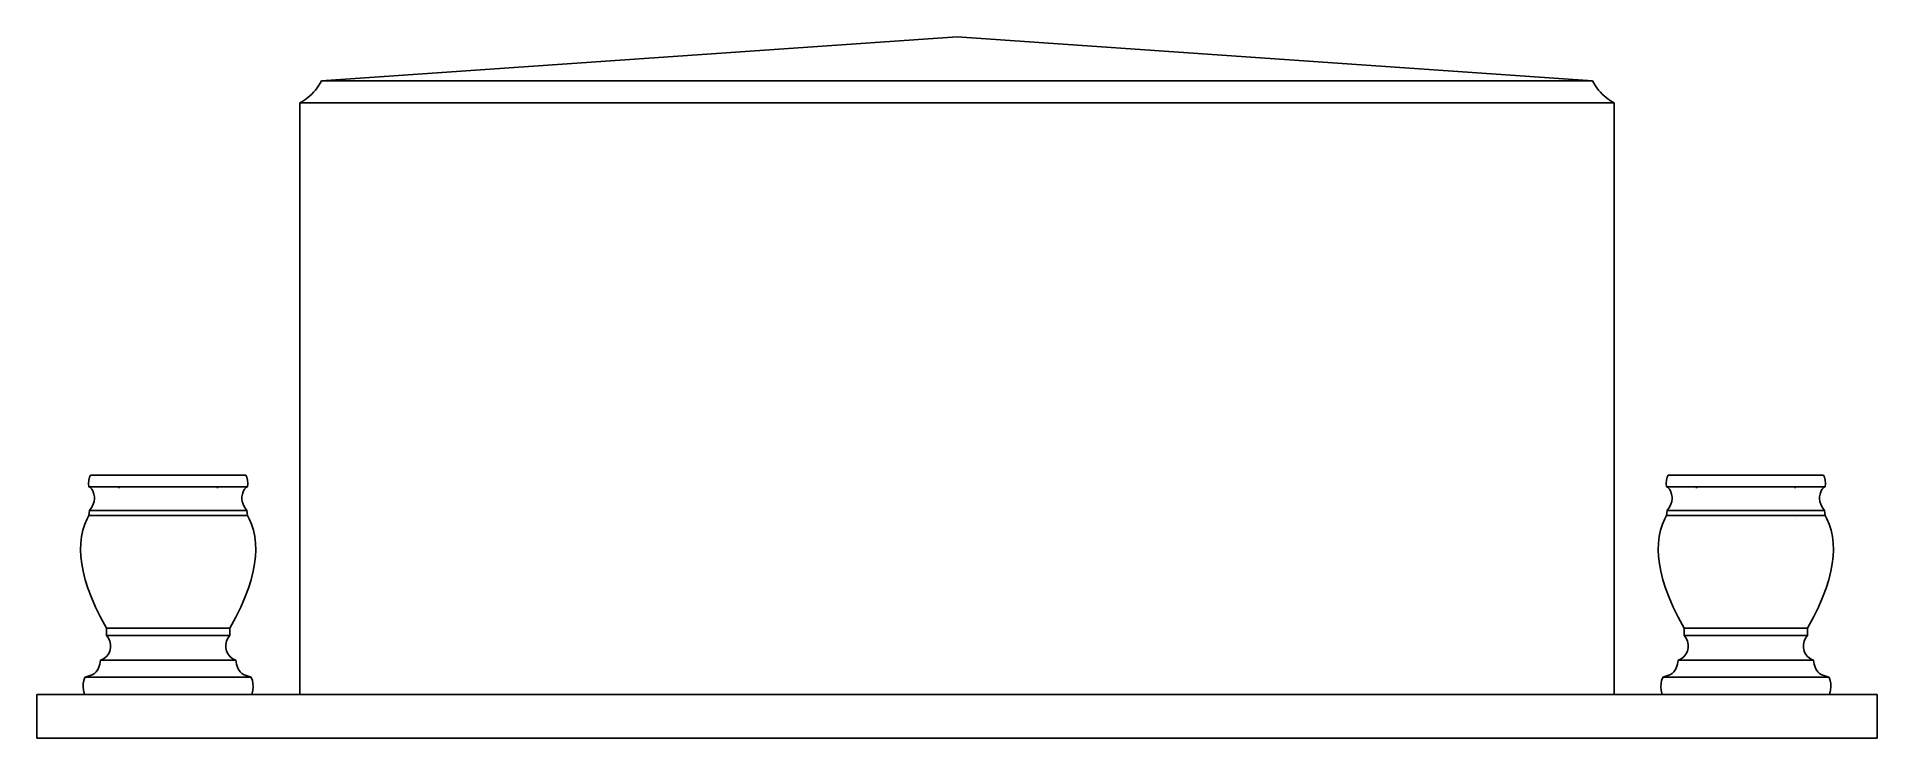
# Model space of a CAD drawing. Header units: inches. Extents: x -43.4 to 40.6, y -11.6 to 20.4.
import ezdxf

# ---------------------------------------------------------------- set-up
doc = ezdxf.new("R2010")
doc.units = ezdxf.units.IN
doc.header["$LTSCALE"] = 100
doc.header["$MEASUREMENT"] = 0
doc.layers.add('BLACK', color=7, linetype='CONTINUOUS')

msp = doc.modelspace()

# ---------------------------------------------------------------- linework, layer by layer
at = {"layer": 'BLACK', "color": 7}
for points in [[(-1.363161, 20.36221), (-30.362661, 18.354518)], [(27.636339, 18.354518), (-1.363161, 20.36221)], [(-30.986759, 17.593146), (-30.898235, 17.669209)], [(-30.898235, 17.669209), (-30.812347, 17.751129)], [(-30.812347, 17.751129), (-30.729286, 17.838723)], [(-30.729286, 17.838723), (-30.649239, 17.931795)], [(-30.649239, 17.931795), (-30.572384, 18.030136)], [(-30.572384, 18.030136), (-30.498895, 18.133527)], [(-30.498895, 18.133527), (-30.428935, 18.241735)], [(-30.428935, 18.241735), (-30.362661, 18.354518)], [(27.636339, 18.354518), (-30.362661, 18.354518)], [(27.636339, 18.354518), (27.702613, 18.241735)], [(27.702613, 18.241735), (27.772573, 18.133527)], [(27.772573, 18.133527), (27.846063, 18.030136)], [(27.846063, 18.030136), (27.922917, 17.931795)], [(27.922917, 17.931795), (28.002964, 17.838723)], [(28.002964, 17.838723), (28.086025, 17.751129)], [(28.086025, 17.751129), (28.171913, 17.669209)], [(28.171913, 17.669209), (28.260437, 17.593146)], [(-31.363161, 17.350672), (-31.266131, 17.401738)], [(-31.363161, -9.63779), (-31.363161, 17.350672)], [(28.636839, 17.350672), (-31.363161, 17.350672)], [(-30.362661, 17.350672), (-31.363161, 17.350672)], [(-31.266131, 17.401738), (-31.170913, 17.459261)], [(-31.170913, 17.459261), (-31.077719, 17.523111)], [(-31.077719, 17.523111), (-30.986759, 17.593146)], [(28.260437, 17.593146), (28.351398, 17.523111)], [(28.351398, 17.523111), (28.444591, 17.459261)], [(28.444591, 17.459261), (28.53981, 17.401738)], [(28.53981, 17.401738), (28.636839, 17.350672)], [(28.636839, -9.63779), (28.636839, 17.350672)], [(-41.007368, -0.016117), (-40.993842, 0.131124)], [(-40.993842, 0.131124), (-40.954657, 0.272101)], [(-40.915063, 0.362212), (-40.954657, 0.272101)], [(-40.915063, 0.362212), (-33.822893, 0.362212)], [(-33.822893, 0.362212), (-33.783299, 0.272101)], [(-33.783299, 0.272101), (-33.744114, 0.131124)], [(-33.744114, 0.131124), (-33.730588, -0.016117)], [(31.017792, 0.131124), (31.004266, -0.016117)], [(31.056977, 0.272101), (31.017792, 0.131124)], [(31.096571, 0.362212), (31.056977, 0.272101)], [(31.096571, 0.362212), (38.188741, 0.362212)], [(38.188741, 0.362212), (38.228335, 0.272101)], [(38.267521, 0.131124), (38.228335, 0.272101)], [(38.281046, -0.016117), (38.267521, 0.131124)], [(-41.007368, -0.016117), (-40.994377, -0.168332)], [(-40.994377, -0.168332), (-40.948801, -0.188017)], [(-40.994377, -0.168332), (-39.616712, -0.168332)], [(-40.894946, -0.225415), (-40.948801, -0.188017)], [(-40.849306, -0.276701), (-40.894946, -0.225415)], [(-40.806629, -0.353184), (-40.849306, -0.276701)], [(-40.756991, -0.498439), (-40.806629, -0.353184)], [(-40.789105, -0.961914), (-40.748996, -0.834904)], [(-40.734883, -0.631635), (-40.756991, -0.498439)], [(-40.748996, -0.834904), (-40.733026, -0.712001)], [(-40.733026, -0.712001), (-40.734883, -0.631635)], [(-39.616712, -0.168332), (-39.616712, -0.225415)], [(-39.616712, -0.168332), (-35.121244, -0.168332)], [(-35.121244, -0.168332), (-35.121244, -0.225415)], [(-33.743579, -0.168332), (-35.121244, -0.168332)], [(-34.003073, -0.631635), (-34.00493, -0.712001)], [(-34.00493, -0.712001), (-33.98896, -0.834904)], [(-33.980965, -0.498439), (-34.003073, -0.631635)], [(-33.98896, -0.834904), (-33.948851, -0.961914)], [(-33.931327, -0.353184), (-33.980965, -0.498439)], [(-33.88865, -0.276701), (-33.931327, -0.353184)], [(-33.84301, -0.225415), (-33.88865, -0.276701)], [(-33.789155, -0.188017), (-33.84301, -0.225415)], [(-33.743579, -0.168332), (-33.789155, -0.188017)], [(-33.730588, -0.016117), (-33.743579, -0.168332)], [(31.004266, -0.016117), (31.017257, -0.168332)], [(31.017257, -0.168332), (31.062833, -0.188017)], [(31.017257, -0.168332), (32.394922, -0.168332)], [(31.062833, -0.188017), (31.116689, -0.225415)], [(31.116689, -0.225415), (31.162328, -0.276701)], [(31.162328, -0.276701), (31.205006, -0.353184)], [(31.205006, -0.353184), (31.254643, -0.498439)], [(31.262638, -0.834904), (31.222529, -0.961914)], [(31.254643, -0.498439), (31.276751, -0.631635)], [(31.278608, -0.712001), (31.262638, -0.834904)], [(31.276751, -0.631635), (31.278608, -0.712001)], [(32.394922, -0.168332), (32.394922, -0.225415)], [(32.394922, -0.168332), (36.890391, -0.168332)], [(36.890391, -0.168332), (36.890391, -0.225415)], [(38.268055, -0.168332), (36.890391, -0.168332)], [(38.006704, -0.712001), (38.008562, -0.631635)], [(38.022674, -0.834904), (38.006704, -0.712001)], [(38.008562, -0.631635), (38.030669, -0.498439)], [(38.062784, -0.961914), (38.022674, -0.834904)], [(38.030669, -0.498439), (38.080307, -0.353184)], [(38.080307, -0.353184), (38.122984, -0.276701)], [(38.122984, -0.276701), (38.168624, -0.225415)], [(38.168624, -0.225415), (38.222479, -0.188017)], [(38.268055, -0.168332), (38.222479, -0.188017)], [(38.281046, -0.016117), (38.268055, -0.168332)], [(-41.173636, -1.877137), (-41.067291, -1.628975)], [(-40.99019, -1.484116), (-41.067291, -1.628975)], [(-40.99019, -1.484116), (-40.962662, -1.250648)], [(-33.743532, -1.484116), (-40.99019, -1.484116)], [(-40.962662, -1.250648), (-40.855567, -1.095608)], [(-33.775294, -1.250648), (-40.962662, -1.250648)], [(-40.855567, -1.095608), (-40.789105, -0.961914)], [(-33.948851, -0.961914), (-33.882389, -1.095608)], [(-33.882389, -1.095608), (-33.775294, -1.250648)], [(-33.743532, -1.484116), (-33.775294, -1.250648)], [(-33.743532, -1.484116), (-33.666342, -1.628975)], [(-33.666342, -1.628975), (-33.559872, -1.877137)], [(30.94002, -1.628975), (30.83355, -1.877137)], [(31.01721, -1.484116), (30.94002, -1.628975)], [(31.01721, -1.484116), (31.048972, -1.250648)], [(31.01721, -1.484116), (38.263868, -1.484116)], [(31.156067, -1.095608), (31.048972, -1.250648)], [(31.048972, -1.250648), (38.23634, -1.250648)], [(31.222529, -0.961914), (31.156067, -1.095608)], [(36.890391, -1.627838), (36.890391, -1.628975)], [(38.129245, -1.095608), (38.062784, -0.961914)], [(38.23634, -1.250648), (38.129245, -1.095608)], [(38.263868, -1.484116), (38.23634, -1.250648)], [(38.263868, -1.484116), (38.340969, -1.628975)], [(38.447315, -1.877137), (38.340969, -1.628975)], [(-41.354137, -2.74652), (-41.318621, -2.435796)], [(-41.318621, -2.435796), (-41.257875, -2.145842)], [(-41.257875, -2.145842), (-41.173636, -1.877137)], [(-33.559872, -1.877137), (-33.475535, -2.145842)], [(-33.475535, -2.145842), (-33.414718, -2.435796)], [(-33.414718, -2.435796), (-33.379159, -2.74652)], [(30.688396, -2.435796), (30.652837, -2.74652)], [(30.749213, -2.145842), (30.688396, -2.435796)], [(30.83355, -1.877137), (30.749213, -2.145842)], [(38.531553, -2.145842), (38.447315, -1.877137)], [(38.592299, -2.435796), (38.531553, -2.145842)], [(38.627816, -2.74652), (38.592299, -2.435796)], [(-41.363161, -3.042396), (-41.354137, -2.74652)], [(-41.34938, -3.353056), (-41.363161, -3.042396)], [(-41.311797, -3.67697), (-41.34938, -3.353056)], [(-33.383922, -3.353056), (-33.421549, -3.67697)], [(-33.370125, -3.042396), (-33.383922, -3.353056)], [(-33.379159, -2.74652), (-33.370125, -3.042396)], [(30.652837, -2.74652), (30.643803, -3.042396)], [(30.643803, -3.042396), (30.657601, -3.353056)], [(30.657601, -3.353056), (30.695228, -3.67697)], [(38.585475, -3.67697), (38.623058, -3.353056)], [(38.623058, -3.353056), (38.636839, -3.042396)], [(38.636839, -3.042396), (38.627816, -2.74652)], [(-41.249048, -4.016396), (-41.311797, -3.67697)], [(-41.150389, -4.406109), (-41.249048, -4.016396)], [(-33.484372, -4.016396), (-33.583146, -4.406109)], [(-33.421549, -3.67697), (-33.484372, -4.016396)], [(30.695228, -3.67697), (30.75805, -4.016396)], [(30.75805, -4.016396), (30.856824, -4.406109)], [(38.424068, -4.406109), (38.522726, -4.016396)], [(38.522726, -4.016396), (38.585475, -3.67697)], [(-41.027305, -4.794146), (-41.150389, -4.406109)], [(-40.868247, -5.218943), (-41.027305, -4.794146)], [(-33.706374, -4.794146), (-33.865618, -5.218943)], [(-33.583146, -4.406109), (-33.706374, -4.794146)], [(30.856824, -4.406109), (30.980052, -4.794146)], [(30.980052, -4.794146), (31.139296, -5.218943)], [(38.141925, -5.218943), (38.300983, -4.794146)], [(38.300983, -4.794146), (38.424068, -4.406109)], [(-40.6792, -5.65778), (-40.868247, -5.218943)], [(-40.458998, -6.110161), (-40.6792, -5.65778)], [(-34.054886, -5.65778), (-34.275346, -6.110161)], [(-33.865618, -5.218943), (-34.054886, -5.65778)], [(31.139296, -5.218943), (31.328564, -5.65778)], [(31.328564, -5.65778), (31.549024, -6.110161)], [(37.732676, -6.110161), (37.952878, -5.65778)], [(37.952878, -5.65778), (38.141925, -5.218943)], [(-40.181749, -6.61984), (-40.458998, -6.110161)], [(-40.180762, -6.959394), (-40.181749, -6.61984)], [(-34.552918, -6.61984), (-40.181749, -6.61984)], [(-34.275346, -6.110161), (-34.552918, -6.61984)], [(-34.552918, -6.959394), (-34.552918, -6.61984)], [(31.549024, -6.110161), (31.826596, -6.61984)], [(31.826596, -6.959394), (31.826596, -6.61984)], [(31.826596, -6.61984), (37.455428, -6.61984)], [(37.45444, -6.959394), (37.455428, -6.61984)], [(37.455428, -6.61984), (37.732676, -6.110161)], [(-40.180762, -6.959394), (-40.088342, -7.080444)], [(-34.552918, -6.959394), (-40.180762, -6.959394)], [(-40.088342, -7.080444), (-40.024811, -7.218907)], [(-40.030807, -7.668532), (-39.995319, -7.520352)], [(-39.993287, -7.367983), (-40.024811, -7.218907)], [(-39.995319, -7.520352), (-39.993287, -7.367983)], [(-34.709106, -7.218907), (-34.740678, -7.367983)], [(-34.740678, -7.367983), (-34.738643, -7.520352)], [(-34.738643, -7.520352), (-34.703101, -7.668532)], [(-34.645478, -7.080444), (-34.709106, -7.218907)], [(-34.552918, -6.959394), (-34.645478, -7.080444)], [(31.826596, -6.959394), (31.919156, -7.080444)], [(31.826596, -6.959394), (37.45444, -6.959394)], [(31.919156, -7.080444), (31.982785, -7.218907)], [(32.012321, -7.520352), (31.976779, -7.668532)], [(31.982785, -7.218907), (32.014356, -7.367983)], [(32.014356, -7.367983), (32.012321, -7.520352)], [(37.266965, -7.367983), (37.298489, -7.218907)], [(37.268997, -7.520352), (37.266965, -7.367983)], [(37.304485, -7.668532), (37.268997, -7.520352)], [(37.298489, -7.218907), (37.36202, -7.080444)], [(37.45444, -6.959394), (37.36202, -7.080444)], [(-40.581823, -8.510022), (-40.52894, -8.39889)], [(-40.52894, -8.39889), (-40.486172, -8.263274)], [(-40.486172, -8.263274), (-40.450996, -8.08421)], [(-40.450996, -8.08421), (-40.449385, -8.08421)], [(-40.312955, -8.018317), (-40.449385, -8.08421)], [(-34.283124, -8.08421), (-40.449385, -8.08421)], [(-40.193622, -7.923782), (-40.312955, -8.018317)], [(-40.193622, -7.923782), (-40.098008, -7.805247)], [(-40.098008, -7.805247), (-40.030807, -7.668532)], [(-34.703101, -7.668532), (-34.635798, -7.805247)], [(-34.635798, -7.805247), (-34.540038, -7.923782)], [(-34.540038, -7.923782), (-34.420524, -8.018317)], [(-34.283124, -8.08421), (-34.420524, -8.018317)], [(-34.283124, -8.08421), (-34.247904, -8.263274)], [(-34.247904, -8.263274), (-34.205083, -8.39889)], [(-34.205083, -8.39889), (-34.152134, -8.510022)], [(31.478762, -8.39889), (31.425812, -8.510022)], [(31.521582, -8.263274), (31.478762, -8.39889)], [(31.556802, -8.08421), (31.521582, -8.263274)], [(31.556802, -8.08421), (31.694202, -8.018317)], [(37.723063, -8.08421), (31.556802, -8.08421)], [(31.813716, -7.923782), (31.694202, -8.018317)], [(31.909476, -7.805247), (31.813716, -7.923782)], [(31.976779, -7.668532), (31.909476, -7.805247)], [(37.371686, -7.805247), (37.304485, -7.668532)], [(37.467301, -7.923782), (37.371686, -7.805247)], [(37.586633, -8.018317), (37.467301, -7.923782)], [(37.586633, -8.018317), (37.723063, -8.08421)], [(37.724674, -8.08421), (37.723063, -8.08421)], [(37.75985, -8.263274), (37.724674, -8.08421)], [(37.802618, -8.39889), (37.75985, -8.263274)], [(37.855501, -8.510022), (37.802618, -8.39889)], [(-41.246013, -9.29029), (-41.239798, -9.13798)], [(-41.239798, -9.13798), (-41.212468, -8.99879)], [(-41.212468, -8.99879), (-41.165598, -8.873333)], [(-41.165598, -8.873333), (-41.148396, -8.848161)], [(-41.148396, -8.848161), (-40.973491, -8.800464)], [(-33.584856, -8.848161), (-41.148396, -8.848161)], [(-40.973491, -8.800464), (-40.840049, -8.745563)], [(-40.840049, -8.745563), (-40.734147, -8.681424)], [(-40.734147, -8.681424), (-40.649887, -8.605114)], [(-40.649887, -8.605114), (-40.581823, -8.510022)], [(-34.152134, -8.510022), (-34.083986, -8.605114)], [(-34.083986, -8.605114), (-33.999621, -8.681424)], [(-33.999621, -8.681424), (-33.893587, -8.745563)], [(-33.893587, -8.745563), (-33.759979, -8.800464)], [(-33.759979, -8.800464), (-33.584856, -8.848161)], [(-33.584856, -8.848161), (-33.572357, -8.873333)], [(-33.572357, -8.873333), (-33.525488, -8.99879)], [(-33.525488, -8.99879), (-33.498158, -9.13798)], [(-33.498158, -9.13798), (-33.491943, -9.29029)], [(30.771836, -9.13798), (30.765622, -9.29029)], [(30.799166, -8.99879), (30.771836, -9.13798)], [(30.846036, -8.873333), (30.799166, -8.99879)], [(30.858534, -8.848161), (30.846036, -8.873333)], [(31.033657, -8.800464), (30.858534, -8.848161)], [(30.858534, -8.848161), (38.422074, -8.848161)], [(31.167265, -8.745563), (31.033657, -8.800464)], [(31.273299, -8.681424), (31.167265, -8.745563)], [(31.357664, -8.605114), (31.273299, -8.681424)], [(31.425812, -8.510022), (31.357664, -8.605114)], [(37.923565, -8.605114), (37.855501, -8.510022)], [(38.007825, -8.681424), (37.923565, -8.605114)], [(38.113727, -8.745563), (38.007825, -8.681424)], [(38.247169, -8.800464), (38.113727, -8.745563)], [(38.422074, -8.848161), (38.247169, -8.800464)], [(38.439277, -8.873333), (38.422074, -8.848161)], [(38.486146, -8.99879), (38.439277, -8.873333)], [(38.513477, -9.13798), (38.486146, -8.99879)], [(38.519691, -9.29029), (38.513477, -9.13798)], [(-43.363161, -11.63779), (-43.363161, -9.63779)], [(-41.18484, -9.63779), (-43.363161, -9.63779)], [(-41.229448, -9.453896), (-41.246013, -9.29029)], [(-41.229448, -9.453896), (-41.18484, -9.63779)], [(-41.18484, -9.63779), (-33.553116, -9.63779)], [(-33.508507, -9.453896), (-33.553116, -9.63779)], [(-31.363161, -9.63779), (-33.553116, -9.63779)], [(-33.491943, -9.29029), (-33.508507, -9.453896)], [(28.636839, -9.63779), (-31.363161, -9.63779)], [(30.826794, -9.63779), (28.636839, -9.63779)], [(30.765622, -9.29029), (30.782186, -9.453896)], [(30.782186, -9.453896), (30.826794, -9.63779)], [(38.458518, -9.63779), (30.826794, -9.63779)], [(38.503127, -9.453896), (38.458518, -9.63779)], [(40.636839, -9.63779), (38.458518, -9.63779)], [(38.503127, -9.453896), (38.519691, -9.29029)], [(40.636839, -11.63779), (40.636839, -9.63779)], [(40.636839, -11.63779), (-43.363161, -11.63779)]]:
    msp.add_lwpolyline(points, dxfattribs=at)

doc.saveas('drawing.dxf')
